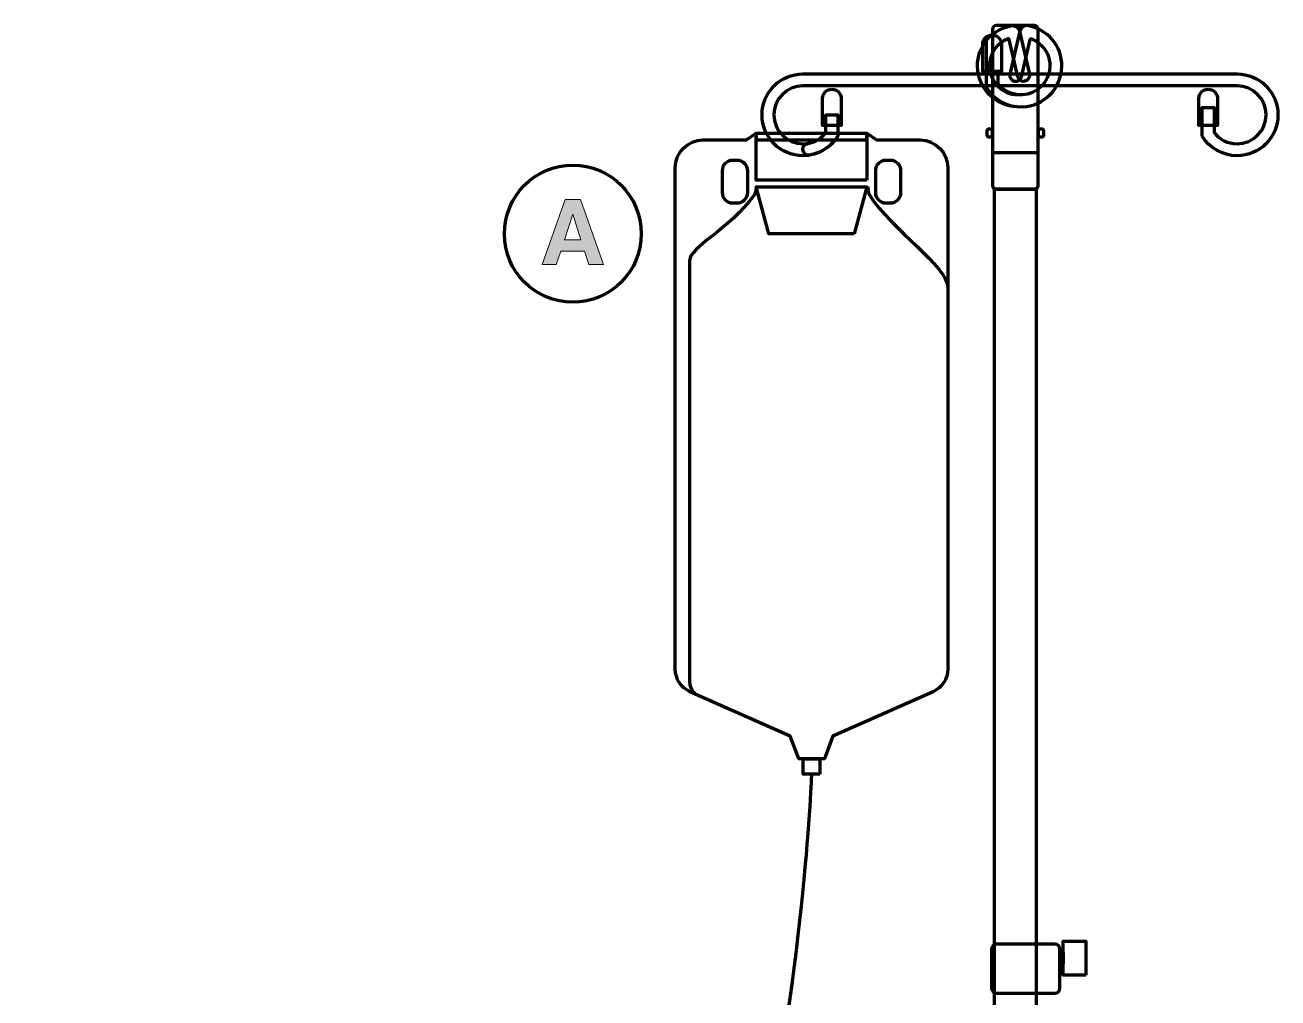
# Model space of a CAD drawing. Header units: centimetres. Extents: x -257 to -73, y -276 to -90.
# Drawn here: x -165.5 to -91.9, y -146.6 to -89.5 of the extents above; entities that cross this region are included whole.
import ezdxf

# ---------------------------------------------------------------- set-up
doc = ezdxf.new("R2010")
doc.units = ezdxf.units.CM
doc.header["$MEASUREMENT"] = 0
for name, color, linetype, lineweight in [('DIAGRAM', 7, 'Continuous', 0), ('labels', 7, 'Continuous', 0), ('tubing', 7, 'Continuous', 0)]:
    doc.layers.add(name, color=color, linetype=linetype, lineweight=lineweight)

# ---------------------------------------------------------------- blocks, each defined once
blk = doc.blocks.new('Block_12')
at = {"layer": 'DIAGRAM', "color": 250, "lineweight": 211, "true_color": 0x231f20}
for points in [[(-105.144, -90.406)], [(-105.844, -92.965)], [(-105.144, -93.18)]]:
    blk.add_lwpolyline(points, dxfattribs=at)
blk.add_open_spline([(-107.271, -94.33), (-108.544, -94.29), (-109.575, -93.242), (-109.594, -91.968), (-109.612, -90.756), (-108.731, -89.746), (-107.574, -89.561), (-107.369, -89.529), (-107.162, -89.673), (-107.116, -89.877), (-107.116, -89.877), (-106.546, -92.409), (-106.546, -92.409), (-106.503, -92.597), (-106.621, -92.785), (-106.809, -92.828), (-106.809, -92.828), (-106.809, -92.828), (-106.809, -92.828), (-106.998, -92.871), (-107.186, -92.754), (-107.23, -92.565), (-107.23, -92.565), (-107.732, -90.379), (-107.732, -90.379), (-107.739, -90.349), (-107.77, -90.331), (-107.799, -90.342), (-108.466, -90.596), (-108.932, -91.258), (-108.892, -92.023), (-108.848, -92.861), (-108.101, -93.597), (-107.262, -93.63)], degree=3, knots=[0, 0, 0, 0, 1, 1, 1, 2, 2, 2, 3, 3, 3, 4, 4, 4, 5, 5, 5, 6, 6, 6, 7, 7, 7, 8, 8, 8, 9, 9, 9, 10, 10, 10, 11, 11, 11, 11], dxfattribs=at)
blk = doc.blocks.new('Block_9')
at = {"layer": 'DIAGRAM', "color": 250, "lineweight": 211, "true_color": 0x231f20}
for p, q in [((-105.957, -91.212), (-105.957, -91.212)), ((-106.036, -97.023), (-108.702, -97.023))]:
    blk.add_line(p, q, dxfattribs=at)
for points in [[(-106.129, -99.171), (-108.609, -99.171), (-108.609, -242.069), (-106.129, -242.069)], [(-103.238, -145.3), (-104.565, -145.3), (-104.565, -143.316), (-103.238, -143.316)], [(-104.565, -144.629), (-104.758, -144.629), (-104.758, -143.987), (-104.565, -143.987)]]:
    blk.add_lwpolyline(points, close=True, dxfattribs=at)
for points, knots in [([(-109.085, -90.405), (-109.085, -90.405), (-109.085, -93.18), (-109.085, -93.18), (-109.085, -93.18), (-109.085, -93.18), (-109.085, -93.18), (-109.085, -93.18), (-109.085, -93.18), (-109.085, -93.18), (-108.651, -93.89), (-107.858, -94.358), (-106.958, -94.33), (-105.685, -94.29), (-104.654, -93.241), (-104.635, -91.967), (-104.617, -90.755), (-105.498, -89.745), (-106.655, -89.561), (-106.861, -89.528), (-107.067, -89.673), (-107.113, -89.876), (-107.113, -89.876), (-107.684, -92.408), (-107.684, -92.408), (-107.726, -92.597), (-107.608, -92.784), (-107.42, -92.827), (-107.42, -92.827), (-107.42, -92.827), (-107.42, -92.827), (-107.231, -92.871), (-107.043, -92.753), (-107, -92.564), (-107, -92.564), (-106.497, -90.378), (-106.497, -90.378), (-106.49, -90.348), (-106.459, -90.331), (-106.43, -90.342), (-105.763, -90.596), (-105.297, -91.257), (-105.338, -92.022), (-105.381, -92.86), (-106.129, -93.597), (-106.967, -93.63), (-107.545, -93.652), (-108.062, -93.386), (-108.385, -92.964), (-108.385, -92.964), (-108.385, -92.964), (-108.385, -92.964), (-108.385, -92.964), (-108.385, -92.964), (-108.385, -92.964), (-108.385, -92.964), (-108.385, -92.247), (-108.385, -92.247)], [0, 0, 0, 0, 1, 1, 1, 2, 2, 2, 3, 3, 3, 4, 4, 4, 5, 5, 5, 6, 6, 6, 7, 7, 7, 8, 8, 8, 9, 9, 9, 10, 10, 10, 11, 11, 11, 12, 12, 12, 13, 13, 13, 14, 14, 14, 15, 15, 15, 16, 16, 16, 17, 17, 17, 18, 18, 18, 19, 19, 19, 19]), ([(-106.246, -99.171), (-106.246, -99.171), (-108.492, -99.171), (-108.492, -99.171), (-108.608, -99.171), (-108.702, -99.077), (-108.702, -98.96), (-108.702, -98.96), (-108.702, -89.767), (-108.702, -89.767), (-108.702, -89.651), (-108.608, -89.556), (-108.492, -89.556), (-108.492, -89.556), (-106.246, -89.556), (-106.246, -89.556), (-106.13, -89.556), (-106.036, -89.651), (-106.036, -89.767), (-106.036, -89.767), (-106.036, -98.96), (-106.036, -98.96), (-106.036, -99.077), (-106.13, -99.171), (-106.246, -99.171)], [0, 0, 0, 0, 1, 1, 1, 2, 2, 2, 3, 3, 3, 4, 4, 4, 5, 5, 5, 6, 6, 6, 7, 7, 7, 8, 8, 8, 8]), ([(-108.735, -90.108), (-108.735, -90.108), (-108.735, -90.108), (-108.735, -90.108), (-109.039, -90.108), (-109.285, -90.354), (-109.285, -90.658), (-109.285, -90.658), (-109.285, -92.247), (-109.285, -92.247), (-109.285, -92.247), (-108.185, -92.247), (-108.185, -92.247), (-108.185, -92.247), (-108.185, -90.658), (-108.185, -90.658), (-108.185, -90.354), (-108.431, -90.108), (-108.735, -90.108)], [0, 0, 0, 0, 1, 1, 1, 2, 2, 2, 3, 3, 3, 4, 4, 4, 5, 5, 5, 6, 6, 6, 6]), ([(-96.392, -96.052), (-95.97, -96.739), (-95.212, -97.198), (-94.346, -97.198), (-93.02, -97.198), (-91.946, -96.123), (-91.946, -94.798), (-91.946, -93.472), (-93.02, -92.398), (-94.346, -92.398), (-94.346, -92.398), (-119.846, -92.398), (-119.846, -92.398), (-121.172, -92.398), (-122.246, -93.472), (-122.246, -94.798), (-122.246, -96.123), (-121.172, -97.198), (-119.846, -97.198), (-118.978, -97.198), (-118.218, -96.737), (-117.796, -96.046), (-117.796, -96.046), (-117.796, -96.046), (-117.796, -96.046), (-117.796, -96.046), (-117.796, -94.798), (-117.796, -94.798), (-117.796, -94.798), (-118.496, -94.798), (-118.496, -94.798), (-118.496, -94.798), (-118.496, -95.831), (-118.496, -95.831), (-118.496, -95.831), (-118.496, -95.831), (-118.496, -95.831), (-118.807, -96.236), (-119.296, -96.498), (-119.846, -96.498), (-120.785, -96.498), (-121.546, -95.737), (-121.546, -94.798), (-121.546, -93.859), (-120.785, -93.098), (-119.846, -93.098), (-119.846, -93.098), (-94.346, -93.098), (-94.346, -93.098), (-93.407, -93.098), (-92.646, -93.859), (-92.646, -94.798), (-92.646, -95.737), (-93.407, -96.498), (-94.346, -96.498), (-94.894, -96.498), (-95.381, -96.238), (-95.692, -95.836), (-95.692, -95.836), (-95.692, -95.836), (-95.692, -95.836), (-95.692, -95.836), (-95.692, -94.367), (-95.692, -94.367), (-95.692, -94.367), (-96.392, -94.367), (-96.392, -94.367), (-96.392, -94.367), (-96.392, -96.052), (-96.392, -96.052), (-96.392, -96.052), (-96.392, -96.052), (-96.392, -96.052)], [0, 0, 0, 0, 1, 1, 1, 2, 2, 2, 3, 3, 3, 4, 4, 4, 5, 5, 5, 6, 6, 6, 7, 7, 7, 8, 8, 8, 9, 9, 9, 10, 10, 10, 11, 11, 11, 12, 12, 12, 13, 13, 13, 14, 14, 14, 15, 15, 15, 16, 16, 16, 17, 17, 17, 18, 18, 18, 19, 19, 19, 20, 20, 20, 21, 21, 21, 22, 22, 22, 23, 23, 23, 24, 24, 24, 24]), ([(-118.146, -93.294), (-118.146, -93.294), (-118.146, -93.294), (-118.146, -93.294), (-118.45, -93.294), (-118.696, -93.54), (-118.696, -93.844), (-118.696, -93.844), (-118.696, -95.433), (-118.696, -95.433), (-118.696, -95.433), (-117.596, -95.433), (-117.596, -95.433), (-117.596, -95.433), (-117.596, -93.844), (-117.596, -93.844), (-117.596, -93.54), (-117.843, -93.294), (-118.146, -93.294)], [0, 0, 0, 0, 1, 1, 1, 2, 2, 2, 3, 3, 3, 4, 4, 4, 5, 5, 5, 6, 6, 6, 6]), ([(-96.042, -93.294), (-96.042, -93.294), (-96.042, -93.294), (-96.042, -93.294), (-96.346, -93.294), (-96.592, -93.54), (-96.592, -93.844), (-96.592, -93.844), (-96.592, -95.433), (-96.592, -95.433), (-96.592, -95.433), (-95.492, -95.433), (-95.492, -95.433), (-95.492, -95.433), (-95.492, -93.844), (-95.492, -93.844), (-95.492, -93.54), (-95.738, -93.294), (-96.042, -93.294)], [0, 0, 0, 0, 1, 1, 1, 2, 2, 2, 3, 3, 3, 4, 4, 4, 5, 5, 5, 6, 6, 6, 6]), ([(-108.702, -96.09), (-108.702, -96.09), (-108.95, -96.09), (-108.95, -96.09), (-108.997, -96.09), (-109.036, -96.051), (-109.036, -96.003), (-109.036, -96.003), (-109.036, -95.724), (-109.036, -95.724), (-109.036, -95.676), (-108.997, -95.637), (-108.95, -95.637), (-108.95, -95.637), (-108.702, -95.637), (-108.702, -95.637), (-108.702, -95.637), (-108.702, -96.09), (-108.702, -96.09)], [0, 0, 0, 0, 1, 1, 1, 2, 2, 2, 3, 3, 3, 4, 4, 4, 5, 5, 5, 6, 6, 6, 6]), ([(-105.789, -96.09), (-105.789, -96.09), (-106.036, -96.09), (-106.036, -96.09), (-106.036, -96.09), (-106.036, -95.637), (-106.036, -95.637), (-106.036, -95.637), (-105.789, -95.637), (-105.789, -95.637), (-105.741, -95.637), (-105.702, -95.676), (-105.702, -95.724), (-105.702, -95.724), (-105.702, -96.003), (-105.702, -96.003), (-105.702, -96.051), (-105.741, -96.09), (-105.789, -96.09)], [0, 0, 0, 0, 1, 1, 1, 2, 2, 2, 3, 3, 3, 4, 4, 4, 5, 5, 5, 6, 6, 6, 6]), ([(-105.047, -146.368), (-105.047, -146.368), (-108.474, -146.368), (-108.474, -146.368), (-108.633, -146.368), (-108.763, -146.238), (-108.763, -146.079), (-108.763, -146.079), (-108.763, -143.774), (-108.763, -143.774), (-108.763, -143.614), (-108.633, -143.484), (-108.474, -143.484), (-108.474, -143.484), (-105.047, -143.484), (-105.047, -143.484), (-104.887, -143.484), (-104.758, -143.614), (-104.758, -143.774), (-104.758, -143.774), (-104.758, -146.079), (-104.758, -146.079), (-104.758, -146.238), (-104.887, -146.368), (-105.047, -146.368)], [0, 0, 0, 0, 1, 1, 1, 2, 2, 2, 3, 3, 3, 4, 4, 4, 5, 5, 5, 6, 6, 6, 7, 7, 7, 8, 8, 8, 8])]:
    blk.add_open_spline(points, degree=3, knots=knots, dxfattribs=at)
at = {"layer": 'DIAGRAM'}
blk.add_blockref('Block_12', (0, 0), dxfattribs=at)
blk = doc.blocks.new('Block_20')
at = {"layer": 'DIAGRAM', "color": 250, "lineweight": 211, "true_color": 0x231f20}
for points in [[(-116.09, -98.632), (-122.59, -98.632), (-122.59, -95.882), (-116.09, -95.882)], [(-116.84, -101.778), (-121.84, -101.778), (-122.59, -99.028), (-116.09, -99.028)], [(-118.853, -133.503), (-119.827, -133.503), (-119.827, -132.603), (-118.853, -132.603)]]:
    blk.add_lwpolyline(points, close=True, dxfattribs=at)
for points, knots in [([(-112.963, -96.273), (-112.963, -96.273), (-115.529, -96.273), (-115.529, -96.273), (-115.529, -96.273), (-116.09, -95.882), (-116.09, -95.882), (-116.09, -95.882), (-116.09, -96.273), (-116.09, -96.273), (-116.09, -96.273), (-122.59, -96.273), (-122.59, -96.273), (-122.59, -96.273), (-122.59, -95.882), (-122.59, -95.882), (-122.59, -95.882), (-123.151, -96.273), (-123.151, -96.273), (-123.151, -96.273), (-125.717, -96.273), (-125.717, -96.273), (-126.613, -96.273), (-127.34, -97), (-127.34, -97.896), (-127.34, -97.896), (-127.34, -127.35), (-127.34, -127.35), (-127.34, -127.919), (-127.005, -128.435), (-126.484, -128.665), (-126.484, -128.665), (-120.6, -131.273), (-120.6, -131.273), (-120.6, -131.273), (-120.09, -132.603), (-120.09, -132.603), (-120.09, -132.603), (-118.575, -132.603), (-118.575, -132.603), (-118.575, -132.603), (-118.081, -131.273), (-118.081, -131.273), (-118.081, -131.273), (-112.196, -128.665), (-112.196, -128.665), (-111.676, -128.435), (-111.34, -127.919), (-111.34, -127.35), (-111.34, -127.35), (-111.34, -97.896), (-111.34, -97.896), (-111.34, -97), (-112.067, -96.273), (-112.963, -96.273)], [0, 0, 0, 0, 1, 1, 1, 2, 2, 2, 3, 3, 3, 4, 4, 4, 5, 5, 5, 6, 6, 6, 7, 7, 7, 8, 8, 8, 9, 9, 9, 10, 10, 10, 11, 11, 11, 12, 12, 12, 13, 13, 13, 14, 14, 14, 15, 15, 15, 16, 16, 16, 17, 17, 17, 18, 18, 18, 18]), ([(-123.707, -99.972), (-123.707, -99.972), (-123.974, -99.972), (-123.974, -99.972), (-124.314, -99.972), (-124.59, -99.696), (-124.59, -99.355), (-124.59, -99.355), (-124.59, -98.088), (-124.59, -98.088), (-124.59, -97.748), (-124.314, -97.472), (-123.974, -97.472), (-123.974, -97.472), (-123.707, -97.472), (-123.707, -97.472), (-123.366, -97.472), (-123.09, -97.748), (-123.09, -98.088), (-123.09, -98.088), (-123.09, -99.355), (-123.09, -99.355), (-123.09, -99.696), (-123.366, -99.972), (-123.707, -99.972)], [0, 0, 0, 0, 1, 1, 1, 2, 2, 2, 3, 3, 3, 4, 4, 4, 5, 5, 5, 6, 6, 6, 7, 7, 7, 8, 8, 8, 8]), ([(-114.707, -99.972), (-114.707, -99.972), (-114.974, -99.972), (-114.974, -99.972), (-115.314, -99.972), (-115.59, -99.696), (-115.59, -99.355), (-115.59, -99.355), (-115.59, -98.088), (-115.59, -98.088), (-115.59, -97.748), (-115.314, -97.472), (-114.974, -97.472), (-114.974, -97.472), (-114.707, -97.472), (-114.707, -97.472), (-114.366, -97.472), (-114.09, -97.748), (-114.09, -98.088), (-114.09, -98.088), (-114.09, -99.355), (-114.09, -99.355), (-114.09, -99.696), (-114.366, -99.972), (-114.707, -99.972)], [0, 0, 0, 0, 1, 1, 1, 2, 2, 2, 3, 3, 3, 4, 4, 4, 5, 5, 5, 6, 6, 6, 7, 7, 7, 8, 8, 8, 8]), ([(-122.59, -99.028), (-122.59, -99.028), (-122.624, -99.399), (-122.695, -99.496), (-124.201, -101.558), (-126.504, -102.577), (-126.504, -103.349), (-126.504, -104.301), (-126.504, -128.05), (-126.504, -128.05), (-126.484, -128.665), (-126.079, -128.845), (-126.079, -128.845)], [0, 0, 0, 0, 1, 1, 1, 2, 2, 2, 3, 3, 3, 4, 4, 4, 4]), ([(-116.047, -99.028), (-116.047, -99.028), (-116.008, -99.395), (-115.943, -99.496), (-114.616, -101.558), (-111.34, -103.688), (-111.34, -104.946)], [0, 0, 0, 0, 1, 1, 1, 2, 2, 2, 2])]:
    blk.add_open_spline(points, degree=3, knots=knots, dxfattribs=at)
blk = doc.blocks.new('Block_19')
at = {"layer": 'DIAGRAM'}
blk.add_blockref('Block_20', (0, 0), dxfattribs=at)
blk = doc.blocks.new('Block_26')
at = {"layer": 'DIAGRAM', "color": 250, "lineweight": 211, "true_color": 0x231f20}
for points, knots in [([(-118.146, -93.294), (-118.146, -93.294), (-118.146, -93.294), (-118.146, -93.294), (-118.45, -93.294), (-118.696, -93.54), (-118.696, -93.844), (-118.696, -93.844), (-118.696, -95.433), (-118.696, -95.433), (-118.696, -95.433), (-117.596, -95.433), (-117.596, -95.433), (-117.596, -95.433), (-117.596, -93.844), (-117.596, -93.844), (-117.596, -93.54), (-117.843, -93.294), (-118.146, -93.294)], [0, 0, 0, 0, 1, 1, 1, 2, 2, 2, 3, 3, 3, 4, 4, 4, 5, 5, 5, 6, 6, 6, 6]), ([(-117.796, -94.798), (-117.796, -94.798), (-118.496, -94.798), (-118.496, -94.798), (-118.496, -94.798), (-118.496, -95.831), (-118.496, -95.831), (-118.752, -96.164), (-119.127, -96.4), (-119.558, -96.473), (-119.724, -96.502), (-119.846, -96.641), (-119.846, -96.809), (-119.846, -96.809), (-119.846, -96.83), (-119.846, -96.83), (-119.846, -97.039), (-119.659, -97.2), (-119.452, -97.165), (-118.751, -97.049), (-118.153, -96.63), (-117.796, -96.046), (-117.796, -96.046), (-117.796, -94.798), (-117.796, -94.798)], [0, 0, 0, 0, 1, 1, 1, 2, 2, 2, 3, 3, 3, 4, 4, 4, 5, 5, 5, 6, 6, 6, 7, 7, 7, 8, 8, 8, 8])]:
    blk.add_open_spline(points, degree=3, knots=knots, dxfattribs=at)
blk = doc.blocks.new('Block_0')
at = {"layer": 'DIAGRAM'}
for name in ['Block_9', 'Block_26', 'Block_19']:
    blk.add_blockref(name, (0, 0), dxfattribs=at)
blk = doc.blocks.new('Block_27')
at = {"layer": 'labels', "true_color": 0x1e2f5e, "transparency": 33554687}
h = blk.add_hatch(color=169, dxfattribs=at)
h.dxf.hatch_style = 2
edge = h.paths.add_edge_path()
edge.add_spline(control_points=[(-132.888, -102.137), (-132.888, -102.137), (-133.364, -100.638), (-133.364, -100.638), (-133.364, -100.638), (-133.855, -102.137), (-133.855, -102.137), (-133.855, -102.137), (-132.888, -102.137), (-132.888, -102.137)], knot_values=[0, 0, 0, 0, 1, 1, 1, 2, 2, 2, 3, 3, 3, 3], degree=3, periodic=0)
edge = h.paths.add_edge_path()
edge.add_spline(control_points=[(-132.666, -102.793), (-132.666, -102.793), (-134.069, -102.793), (-134.069, -102.793), (-134.069, -102.793), (-134.333, -103.576), (-134.333, -103.576), (-134.333, -103.576), (-135.165, -103.576), (-135.165, -103.576), (-135.165, -103.576), (-133.806, -99.768), (-133.806, -99.768), (-133.806, -99.768), (-132.906, -99.768), (-132.906, -99.768), (-132.906, -99.768), (-131.558, -103.576), (-131.558, -103.576), (-131.558, -103.576), (-132.421, -103.576), (-132.421, -103.576), (-132.421, -103.576), (-132.666, -102.793), (-132.666, -102.793)], knot_values=[0, 0, 0, 0, 1, 1, 1, 2, 2, 2, 3, 3, 3, 4, 4, 4, 5, 5, 5, 6, 6, 6, 7, 7, 7, 8, 8, 8, 8], degree=3, periodic=0)
at = {"layer": 'labels', "color": 169, "lineweight": 211, "true_color": 0x1e2f5e}
blk.add_circle((-133.361, -101.778), 4.021, dxfattribs=at)
at = {"layer": 'labels'}
for points, knots in [([(-132.666, -102.793), (-132.666, -102.793), (-134.069, -102.793), (-134.069, -102.793), (-134.069, -102.793), (-134.333, -103.576), (-134.333, -103.576), (-134.333, -103.576), (-135.165, -103.576), (-135.165, -103.576), (-135.165, -103.576), (-133.806, -99.768), (-133.806, -99.768), (-133.806, -99.768), (-132.906, -99.768), (-132.906, -99.768), (-132.906, -99.768), (-131.558, -103.576), (-131.558, -103.576), (-131.558, -103.576), (-132.421, -103.576), (-132.421, -103.576), (-132.421, -103.576), (-132.666, -102.793), (-132.666, -102.793)], [0, 0, 0, 0, 1, 1, 1, 2, 2, 2, 3, 3, 3, 4, 4, 4, 5, 5, 5, 6, 6, 6, 7, 7, 7, 8, 8, 8, 8]), ([(-132.888, -102.137), (-132.888, -102.137), (-133.364, -100.638), (-133.364, -100.638), (-133.364, -100.638), (-133.855, -102.137), (-133.855, -102.137), (-133.855, -102.137), (-132.888, -102.137), (-132.888, -102.137)], [0, 0, 0, 0, 1, 1, 1, 2, 2, 2, 3, 3, 3, 3])]:
    blk.add_open_spline(points, degree=3, knots=knots, dxfattribs=at)

msp = doc.modelspace()

# ---------------------------------------------------------------- linework, layer by layer
at = {"layer": 'tubing', "color": 169, "lineweight": 211, "true_color": 0x1e2f5e}
msp.add_open_spline([(-119.34, -133.503), (-119.34, -133.503), (-121.092, -177.976), (-137.301, -179.184), (-159.183, -180.814), (-157.076, -143.466), (-169.484, -147.4), (-170.131, -147.606), (-172.101, -148.126), (-172.101, -148.126)], degree=3, knots=[0, 0, 0, 0, 1, 1, 1, 2, 2, 2, 3, 3, 3, 3], dxfattribs=at)

# ---------------------------------------------------------------- block references
at = {"layer": 'DIAGRAM'}
msp.add_blockref('Block_0', (0, 0), dxfattribs=at)
at = {"layer": 'labels'}
msp.add_blockref('Block_27', (0, 0), dxfattribs=at)

doc.saveas('drawing.dxf')
